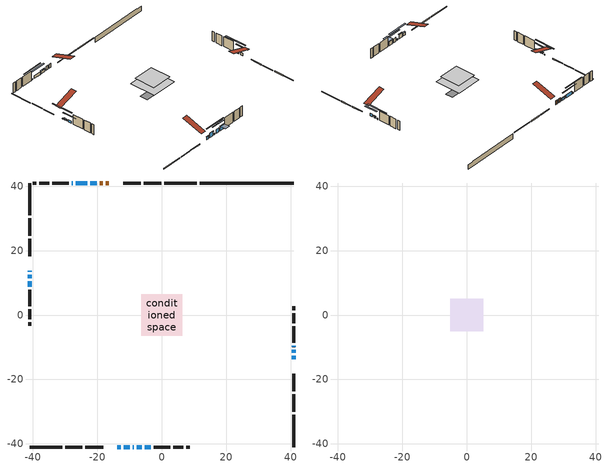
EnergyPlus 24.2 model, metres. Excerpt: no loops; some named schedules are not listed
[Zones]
conditioned space
 floor outside (Floor1 construction): -1.77,-1.77 -1.77,1.77 1.77,1.77 1.77,-1.77 z0.92
 floor adiabatic (AdiabaticFloorConstruction): -6.38,-6.38 -6.38,6.38 6.38,6.38 6.38,-6.38 z3.36
 floor foundation (Slab1 construction): -5.49,-1.83 -5.49,1.83 5.49,1.83 5.49,-1.83 z-1.52
 wall outside (RimJoist1 construction): 10.81,41 0.71,41 / -41,-41 -30.9,-41 / -41,41 -41,30.9 / 41,-41 41,-30.9 z0.92:1.22
 wall outside (RimJoist2 construction): -0.21,41 -5.53,41 / -29.98,-41 -24.66,-41 / -41,29.98 -41,24.66 / 41,-29.98 41,-24.66 z0.92:1.22
 wall outside (RimJoist3 construction): -6.46,41 -11.95,41 / -23.73,-41 -18.24,-41 / -41,23.73 -41,18.24 / 41,-23.73 41,-18.24 z0.92:1.22
 wall outside (AdiabaticWallConstruction 1): -16.41,41 -17.39,41 / -18.32,41 -19.26,41 z0.92:2.95
 wall outside (AdiabaticWallConstruction): 41,-13.78 41,-12.61 z0.92:2.33; -41,13.78 -41,13.49 / -27.6,41 -27.9,41 z0.92:1.27; 41,-11.68 41,-10.87 z0.92:1.9; -20.19,41 -22.2,41 z0.92:2.13; -13.78,-41 -12.68,-41 z0.92:2.24; -11.76,-41 -9.93,-41 / -5.26,-41 -3.43,-41 z0.92:3; -41,12.56 -41,11.41 z0.92:1.61; 41,-9.94 41,-9.53 / -9,-41 -8.69,-41 z0.92:1.53; -23.13,41 -26.68,41 z0.92:2.34; -7.77,-41 -6.19,-41 z0.92:2.82; -41,10.48 -41,8.82 z0.92:1.92
 wall outside (Wall1 construction): -28.82,41 -34,41 / -2.5,-41 2.67,-41 / -41,7.89 -41,2.72 / 41,-8.6 41,-3.43 z0.92:5.8
 wall outside (Wall2 construction): -34.93,41 -38,41 / 3.6,-41 6.67,-41 / -41,1.79 -41,-1.28 / 41,-2.5 41,0.57 z0.92:5.8
 wall outside (Wall3 construction): -38.93,41 -40.07,41 / 7.6,-41 8.74,-41 / -41,-2.21 -41,-3.35 / 41,1.5 41,2.64 z0.92:5.8
 wall foundation (FoundationWall1 construction): 11.74,41,-1.52 11.74,41,0.92 38.07,41,0.92 38.07,41,0.77 41,41,0.77 41,41,-1.52
 window (WindowConstruction): 41,-13.78 41,-12.61 z0.92:2.33
 window (WindowConstruction 6): -41,13.78 -41,13.49 z0.92:1.27
 window (WindowConstruction 7): 41,-11.68 41,-10.87 z0.92:1.9
 window (WindowConstruction 8): -20.19,41 -22.2,41 z0.92:2.13
 window (WindowConstruction 9): -13.78,-41 -12.69,-41 z0.92:2.24
 window (WindowConstruction 10): -11.76,-41 -9.93,-41 z0.92:3
 window (WindowConstruction 11): -41,12.56 -41,11.41 z0.92:1.61
 window (WindowConstruction 12): 41,-9.94 41,-9.53 z0.92:1.53
 window (WindowConstruction 13): -9,-41 -8.69,-41 z0.92:1.53
 window (WindowConstruction 1): -23.13,41 -26.68,41 z0.92:2.34
 window (WindowConstruction 2): -27.61,41 -27.89,41 z0.92:1.27
 window (WindowConstruction 3): -7.77,-41 -6.19,-41 z0.92:2.82
 window (WindowConstruction 4): -5.26,-41 -3.43,-41 z0.92:3
 window (WindowConstruction 5): -41,10.48 -41,8.82 z0.92:1.92
 door (Door): -16.41,41 -17.39,41 z0.92:2.95
 door (Door 1): -18.32,41 -19.26,41 z0.92:2.95
 ceiling adiabatic (AdiabaticFloorConstruction): 6.38,-6.38 6.38,6.38 -6.38,6.38 -6.38,-6.38 z3.36
attic - vented
 floor to conditioned space (Floor2 construction Reversed): -5.08,-5.08 -5.08,5.08 5.08,5.08 5.08,-5.08 z5.8
 roof outside (Roof1 construction): -15.48,41,5.8 -15.48,31.11,9.09 -12.87,31.11,9.09 -12.87,41,5.8; -14.71,-41,5.8 -14.71,-31.11,9.09 -17.32,-31.11,9.09 -17.32,-41,5.8; -41,14.71,5.8 -31.11,14.71,9.09 -31.11,17.32,9.09 -41,17.32,5.8; 41,-14.71,5.8 31.11,-14.71,9.09 31.11,-17.32,9.09 41,-17.32,5.8
shading: 41,-9.97 41,-16.42 41.41,-16.42 41.41,-9.97 z4.97; -41,8.41 -41,18.86 -41.41,18.86 -41.41,8.41 z6.35; 41,-10.67 41,-11.88 41.41,-11.88 41.41,-10.67 z2.1; -22.4,41 -19.99,41 -19.99,41.41 -22.4,41.41 z2.33; -12.48,-41 -13.98,-41 -13.98,-41.41 -12.48,-41.41 z2.44; -9.73,-41 -11.96,-41 -11.96,-41.41 -9.73,-41.41 z3.2; -41,11.21 -41,12.76 -41.41,12.76 -41.41,11.21 z1.81; 41,-4.45 41,-15.02 41.41,-15.02 41.41,-4.45 z6.61; -3.61,-41 -14.08,-41 -14.08,-41.41 -3.61,-41.41 z6.61; -29.32,41 -20.49,41 -20.49,41.41 -29.32,41.41 z4.98; -32.98,41 -22.52,41 -22.52,41.41 -32.98,41.41 z6.35; -3.55,-41 -10.4,-41 -10.4,-41.41 -3.55,-41.41 z5.46; -3.13,-41 -5.56,-41 -5.56,-44.05 -3.13,-44.05 z3.3; -41,6.18 -41,13.12 -41.41,13.12 -41.41,6.18 z4.56
[Building]
Building 1: Terrain=Suburbs
[Site:Location]
Abbotsford AP_BC: Latitude {deg}=49.03; Longitude {deg}=-122.36; Time Zone {hr}=-8; Elevation {m}=59; Keep Site Location Information=Yes
[Site:GroundTemperature:Shallow]
7.96212, 6.86663, 6.7789, 7.29877, 9.38574, 11.463, 13.2638, 14.4046, 14.5016, 13.5737, 11.8188, 9.80525
[Site:WaterMainsTemperature]
Calculation Method=Schedule; Temperature Schedule=mains temperature schedule
[Material] Roughness=Rough; Thermal Absorptance=0.9
Name | Thickness {m} | Conductivity {W/m-K} | Density {kg/m3} | Specific Heat {J/kg-K} | Solar Absorptance | Visible Absorptance
asphalt or fiberglass shingles | 0.00635 | 0.162714 | 1121.4 | 1465.45 | 0.84 | 0.84
ceiling loosefill ins | 0.169333 | 0.0480833 | 16.02 | 1046.75 | 0.7 | 0.7
ceiling stud and cavity | 0.1397 | 0.144249 | 65.682 | 1177.47 | 0.7 | 0.7
concrete 4.0 in. | 0.1016 | 1.803125 | 2242.8 | 837.4 | 0.7 | 0.7
concrete 8.0 in. | 0.2032 | 1.803125 | 2242.8 | 837.4 | 0.7 | 0.7
door material | 0.04445 | 0.053851 | 512.64 | 1214.23 | 0.7 | 0.7
door material 1 | 0.04445 | 0.188738 | 512.64 | 1214.23 | 0.7 | 0.7
exterior vertical ins | 0.0330777 | 0.029427 | 32.04 | 1214.23 | 0.7 | 0.7
floor covering | 0.0127 | 0.0433444 | 54.468 | 1339.84 | 0.6 | 0.6
floor rigid ins | 0.103632 | 0.029427 | 32.04 | 1214.23 | 0.7 | 0.7
floor rigid ins 1; wall rigid ins | 0.512978 | 0.029427 | 32.04 | 1214.23 | 0.7 | 0.7
floor stud and cavity | 0.1397 | 0.117156 | 92.3553 | 1139.71 | 0.7 | 0.7
floor stud and cavity 1 | 0.1397 | 1.75129 | 37.0049 | 1207.88 | 0.7 | 0.7
furniture material conditioned space 1 | 0.1524 | 0.115458 | 640.8 | 1214.23 | 0.6 | 0.6
gypsum board | 0.0127 | 0.160291 | 801 | 837.4 | 0.6 | 0.6
gypsum board 1 | 0.0127 | 0.160291 | 801 | 837.4 | 0.7 | 0.7
osb sheathing 0.5 in. | 0.0127 | 0.115458 | 512.64 | 1214.23 | 0.7 | 0.7
osb sheathing 0.75 in. | 0.01905 | 0.115458 | 512.64 | 1214.23 | 0.7 | 0.7
osb sheathing 2.0 in. | 0.0508 | 0.115458 | 512.64 | 1214.23 | 0.7 | 0.7
rim joist stud and cavity | 0.0508 | 0.028103 | 125.044 | 1163.47 | 0.6 | 0.6
rim joist stud and cavity 1 | 0.0508 | 0.0452492 | 125.044 | 1163.47 | 0.6 | 0.6
rim joist stud and cavity 2 | 0.0508 | 0.0394352 | 125.044 | 1163.47 | 0.6 | 0.6
wall stud and cavity | 0.1397 | 0.0798976 | 139.0536 | 1170.24 | 0.7 | 0.7
wall stud and cavity 1 | 0.1397 | 0.081123 | 139.0536 | 1170.24 | 0.7 | 0.7
wall stud and cavity 2 | 0.1397 | 0.0985229 | 139.0536 | 1170.24 | 0.7 | 0.7
wall stud and cavity 3 | 0.0889 | 0.380278 | 52.3479 | 1209.89 | 0.7 | 0.7
wall stud and cavity 4 | 0.0889 | 0.391764 | 83.0341 | 1211.67 | 0.7 | 0.7
wood siding | 0.0254 | 0.102417 | 544.68 | 1172.36 | 0.4 | 0.4
wood siding 1; wood siding 2; wood siding 3 | 0.0254 | 0.102417 | 544.68 | 1172.36 | 0.7 | 0.7
[WindowMaterial:SimpleGlazingSystem]
Name | U-Factor {W/m2-K} | Solar Heat Gain Coefficient
WindowMaterial | 4.02741 | 0.7
WindowMaterial 1 | 4.01889 | 0.7
WindowMaterial 10 | 4.74567 | 0.64
WindowMaterial 11 | 3.30119 | 0.54
WindowMaterial 12 | 3.06555 | 0.49
WindowMaterial 2 | 3.26258 | 0.43
WindowMaterial 3 | 3.84003 | 0.71
WindowMaterial 4 | 3.77644 | 0.72
WindowMaterial 5 | 4.32153 | 0.67
WindowMaterial 6 | 5.77055 | 0.53
WindowMaterial 7 | 4.34026 | 0.67
WindowMaterial 8 | 4.1438 | 0.69
WindowMaterial 9 | 4.07624 | 0.69
[Construction]
AdiabaticFloorConstruction: floor stud and cavity 1, floor rigid ins 1, osb sheathing 0.75 in., floor covering
AdiabaticWallConstruction: wood siding 2, wall rigid ins, wall stud and cavity 3, gypsum board
AdiabaticWallConstruction 1: wood siding 3, wall rigid ins, wall stud and cavity 3, gypsum board
Door: door material
Door 1: door material 1
Floor1 construction: floor stud and cavity, floor rigid ins, osb sheathing 0.75 in., floor covering
Floor2 construction Reversed: gypsum board, ceiling stud and cavity, ceiling loosefill ins
FoundationWall1 construction: concrete 8.0 in., gypsum board 1
furniture construction conditioned space 1: furniture material conditioned space 1
PartitionWallConstruction: gypsum board, wall stud and cavity 4, gypsum board
RimJoist1 construction: wood siding 1, osb sheathing 2.0 in., rim joist stud and cavity
RimJoist2 construction: wood siding 1, osb sheathing 2.0 in., rim joist stud and cavity 1
RimJoist3 construction: wood siding 1, osb sheathing 2.0 in., rim joist stud and cavity 2
Roof1 construction: asphalt or fiberglass shingles
Slab1 construction: concrete 4.0 in.
Wall1 construction: wood siding, osb sheathing 0.5 in., wall stud and cavity, gypsum board
Wall2 construction: wood siding, osb sheathing 0.5 in., wall stud and cavity 1, gypsum board
Wall3 construction: wood siding, osb sheathing 0.5 in., wall stud and cavity 2, gypsum board
WindowConstruction: WindowMaterial
WindowConstruction 1: WindowMaterial 1
WindowConstruction 10; WindowConstruction 4: WindowMaterial 4
WindowConstruction 11: WindowMaterial 10
WindowConstruction 12: WindowMaterial 11
WindowConstruction 13: WindowMaterial 12
WindowConstruction 2: WindowMaterial 2
WindowConstruction 3: WindowMaterial 3
WindowConstruction 5: WindowMaterial 5
WindowConstruction 6: WindowMaterial 6
WindowConstruction 7: WindowMaterial 7
WindowConstruction 8: WindowMaterial 8
WindowConstruction 9: WindowMaterial 9
[Zone] Multiplier=1; Part of Total Floor Area=Yes
Name | Volume {m3}
attic - vented | 55.1903
conditioned space | 507.6
[Space]
Name | Zone | Volume {m3}
attic - vented 1 | attic - vented | 55.1903
conditioned space 1 | conditioned space | 507.6
[ZoneInfiltration:EffectiveLeakageArea]
infil attic - vented 1: Zone or Space=attic - vented 1; Schedule=Always On Discrete; Effective Air Leakage Area {cm2}=4669.59; Stack Coefficient=0.000229263; Wind Coefficient=1.02303e-05
[ZoneMixing]
whole house fan mix: Zone or Space=attic - vented; Schedule=Always On Continuous; Design Flow Rate Calculation Method=Flow/Zone; Design Flow Rate {m3/s}=0; Source Zone or Space=conditioned space
[SurfaceProperty:ExposedFoundationPerimeter]
Slab1: Exposed Perimeter Calculation Method=TotalExposedPerimeter; Total Exposed Perimeter {m}=29.261
[InternalMass] Zone or ZoneList=conditioned space; Space or SpaceList=conditioned space 1
Name | Construction | Surface Area {m2}
furniture mass conditioned space 1 | furniture construction conditioned space 1 | 86.228
partition wall mass | PartitionWallConstruction | 215.57
[Lights]
interior lighting: Zone or ZoneList or Space or SpaceList=conditioned space 1; Schedule=interior lighting schedule; Design Level Calculation Method=LightingLevel; Lighting Level {W}=343.2; Return Air Fraction=0; Fraction Radiant=0.6; Fraction Visible=0.2; Fraction Replaceable=1
[People]
occupants: Zone or ZoneList or Space or SpaceList=conditioned space 1; Number of People Schedule=occupants schedule; Number of People Calculation Method=People; Number of People=3; Fraction Radiant=0.314171; Sensible Heat Fraction=0.56303; Activity Level Schedule=occupants activity schedule; Carbon Dioxide Generation Rate {m3/s-W}=0; Enable ASHRAE 55 Comfort Warnings=No; Mean Radiant Temperature Calculation Type=EnclosureAveraged
[ElectricEquipment] Zone or ZoneList or Space or SpaceList=conditioned space 1; Design Level Calculation Method=EquipmentLevel
Name | Schedule | Design Level {W} | Fraction Latent | Fraction Radiant | Fraction Lost
clothes dryer | clothes dryer schedule | 140.772 | 0.015 | 0.081 | 0.85
clothes washer | clothes washer schedule | 32.1985 | 0.03 | 0.162 | 0.7
cooking range | cooking range schedule | 215.147 | 0.08 | 0.432 | 0.2
dishwasher | dishwasher schedule | 66.8632 | 0.3 | 0.18 | 0.4
fridge | fridge schedule | 72.9452 | 0 | 0.6 | 0
mech vent house fan | mech vent house fan schedule | 0 | 0 | 0 | 1
mech vent house fan cfis | mech vent house fan cfis schedule | 0 | 0 | 0 | 0
misc plug loads | misc plug loads schedule | 494.7 | 0.045 | 0.513 | 0.1
whole house fan | Always On Discrete | 0 | 0 | 0 | 1
[OtherEquipment] Zone or ZoneList or Space or SpaceList=conditioned space 1; Design Level Calculation Method=EquipmentLevel
Name | Fuel Type | Schedule | Design Level {W} | Fraction Latent | Fraction Radiant | Fraction Lost
clothes dryer 1 | Electricity | clothes dryer schedule | 0 | 0.015 | 0.081 | 0.85
cooking range 1 | Electricity | cooking range schedule | 0 | 0.08 | 0.432 | 0.2
general water use latent | None | general water use schedule | 62.594 | 1 | 0 | 0
general water use sensible | None | general water use schedule | -61.6891 | 0 | 0.6 | 0
mech vent house fan latent load | None | Always On Discrete | 0 | 1 | 0 | 0
mech vent house fan sensible load | None | Always On Discrete | 0 | 0 | 0 | 0
water heater energy adjustment1 | NaturalGas | Always On Discrete | 0.01 | 0 | 0 | 1
[ZoneInfiltration:DesignFlowRate] Zone or ZoneList or Space or SpaceList=conditioned space 1; Schedule=Always On Discrete; Design Flow Rate Calculation Method=Flow/Zone; Design Flow Rate {m3/s}=0
infil flow; natural vent flow; whole house fan flow
[Foundation:Kiva]
Foundation Kiva 1: Initial Indoor Air Temperature {C}=21; Wall Height Above Grade {m}=0.919978; Wall Depth Below Slab {m}=0.2032; Custom Block Material Name 1=exterior vertical ins; Custom Block Depth 1 {m}=2.43998; Custom Block X Position 1 {m}=0.2159; Custom Block Z Position 1 {m}=0
[Foundation:Kiva:Settings]
Soil Conductivity {W/m-K}=0.849921; Soil Density {kg/m3}=1842.3; Soil Specific Heat {J/kg-K}=418.7; Ground Solar Absorptivity=0.9; Ground Thermal Absorptivity=0.9; Ground Surface Roughness {m}=0.03; Far-Field Width {m}=40; Deep-Ground Boundary Condition=ZeroFlux; Deep-Ground Depth {m}=40; Minimum Cell Dimension {m}=0.2; Maximum Cell Growth Coefficient=3; Simulation Timestep=Timestep
[Exterior:Lights]
exterior lighting: Schedule=exterior lighting schedule; Design Level {W}=75.6
[Schedule:Constant]
Name | Hourly Value
Always On Continuous; mech vent house fan schedule; mech vent house fan cfis schedule; Always On Discrete | 1
occupants activity schedule | 117.228
fridge schedule | 0
[Schedule:Week:Daily]
interior lighting schedule Week Rule - Jan1-Jan27: interior lighting schedule day, interior lighting schedule day, interior lighting schedule day, interior lighting schedule day, interior lighting schedule day, interior lighting schedule day, interior lighting schedule day, interior lighting schedule default day, interior lighting schedule default day, interior lighting schedule default day, interior lighting schedule default day, interior lighting schedule default day
interior lighting schedule Week Rule - Jan28-Feb3: interior lighting schedule day, interior lighting schedule day, interior lighting schedule day, interior lighting schedule day, interior lighting schedule day 1, interior lighting schedule day 1, interior lighting schedule day 1, interior lighting schedule default day, interior lighting schedule default day, interior lighting schedule default day, interior lighting schedule default day, interior lighting schedule default day
interior lighting schedule Week Rule - Feb4-Feb24: interior lighting schedule day 1, interior lighting schedule day 1, interior lighting schedule day 1, interior lighting schedule day 1, interior lighting schedule day 1, interior lighting schedule day 1, interior lighting schedule day 1, interior lighting schedule default day, interior lighting schedule default day, interior lighting schedule default day, interior lighting schedule default day, interior lighting schedule default day
interior lighting schedule Week Rule - Feb25-Mar3: interior lighting schedule day 1, interior lighting schedule day 1, interior lighting schedule day 1, interior lighting schedule day 1, interior lighting schedule day 2, interior lighting schedule day 2, interior lighting schedule day 2, interior lighting schedule default day, interior lighting schedule default day, interior lighting schedule default day, interior lighting schedule default day, interior lighting schedule default day
interior lighting schedule Week Rule - Mar4-Mar31: interior lighting schedule day 2, interior lighting schedule day 2, interior lighting schedule day 2, interior lighting schedule day 2, interior lighting schedule day 2, interior lighting schedule day 2, interior lighting schedule day 2, interior lighting schedule default day, interior lighting schedule default day, interior lighting schedule default day, interior lighting schedule default day, interior lighting schedule default day
interior lighting schedule Week Rule - Apr1-Apr28: interior lighting schedule day 3, interior lighting schedule day 3, interior lighting schedule day 3, interior lighting schedule day 3, interior lighting schedule day 3, interior lighting schedule day 3, interior lighting schedule day 3, interior lighting schedule default day, interior lighting schedule default day, interior lighting schedule default day, interior lighting schedule default day, interior lighting schedule default day
interior lighting schedule Week Rule - Apr29-May5: interior lighting schedule day 3, interior lighting schedule day 3, interior lighting schedule day 4, interior lighting schedule day 4, interior lighting schedule day 4, interior lighting schedule day 4, interior lighting schedule day 4, interior lighting schedule default day, interior lighting schedule default day, interior lighting schedule default day, interior lighting schedule default day, interior lighting schedule default day
interior lighting schedule Week Rule - May6-May26: interior lighting schedule day 4, interior lighting schedule day 4, interior lighting schedule day 4, interior lighting schedule day 4, interior lighting schedule day 4, interior lighting schedule day 4, interior lighting schedule day 4, interior lighting schedule default day, interior lighting schedule default day, interior lighting schedule default day, interior lighting schedule default day, interior lighting schedule default day
interior lighting schedule Week Rule - May27-Jun2: interior lighting schedule day 4, interior lighting schedule day 4, interior lighting schedule day 4, interior lighting schedule day 4, interior lighting schedule day 4, interior lighting schedule day 5, interior lighting schedule day 5, interior lighting schedule default day, interior lighting schedule default day, interior lighting schedule default day, interior lighting schedule default day, interior lighting schedule default day
interior lighting schedule Week Rule - Jun3-Jun30: interior lighting schedule day 5, interior lighting schedule day 5, interior lighting schedule day 5, interior lighting schedule day 5, interior lighting schedule day 5, interior lighting schedule day 5, interior lighting schedule day 5, interior lighting schedule default day, interior lighting schedule default day, interior lighting schedule default day, interior lighting schedule default day, interior lighting schedule default day
interior lighting schedule Week Rule - Jul1-Jul28: interior lighting schedule day 6, interior lighting schedule day 6, interior lighting schedule day 6, interior lighting schedule day 6, interior lighting schedule day 6, interior lighting schedule day 6, interior lighting schedule day 6, interior lighting schedule default day, interior lighting schedule default day, interior lighting schedule default day, interior lighting schedule default day, interior lighting schedule default day
interior lighting schedule Week Rule - Jul29-Aug4: interior lighting schedule day 6, interior lighting schedule day 6, interior lighting schedule day 6, interior lighting schedule day 7, interior lighting schedule day 7, interior lighting schedule day 7, interior lighting schedule day 7, interior lighting schedule default day, interior lighting schedule default day, interior lighting schedule default day, interior lighting schedule default day, interior lighting schedule default day
interior lighting schedule Week Rule - Aug5-Aug25: interior lighting schedule day 7, interior lighting schedule day 7, interior lighting schedule day 7, interior lighting schedule day 7, interior lighting schedule day 7, interior lighting schedule day 7, interior lighting schedule day 7, interior lighting schedule default day, interior lighting schedule default day, interior lighting schedule default day, interior lighting schedule default day, interior lighting schedule default day
interior lighting schedule Week Rule - Aug26-Sep1: interior lighting schedule day 7, interior lighting schedule day 7, interior lighting schedule day 7, interior lighting schedule day 7, interior lighting schedule day 7, interior lighting schedule day 7, interior lighting schedule day 8, interior lighting schedule default day, interior lighting schedule default day, interior lighting schedule default day, interior lighting schedule default day, interior lighting schedule default day
interior lighting schedule Week Rule - Sep2-Sep29: interior lighting schedule day 8, interior lighting schedule day 8, interior lighting schedule day 8, interior lighting schedule day 8, interior lighting schedule day 8, interior lighting schedule day 8, interior lighting schedule day 8, interior lighting schedule default day, interior lighting schedule default day, interior lighting schedule default day, interior lighting schedule default day, interior lighting schedule default day
interior lighting schedule Week Rule - Sep30-Oct6: interior lighting schedule day 8, interior lighting schedule day 9, interior lighting schedule day 9, interior lighting schedule day 9, interior lighting schedule day 9, interior lighting schedule day 9, interior lighting schedule day 9, interior lighting schedule default day, interior lighting schedule default day, interior lighting schedule default day, interior lighting schedule default day, interior lighting schedule default day
interior lighting schedule Week Rule - Oct7-Oct27: interior lighting schedule day 9, interior lighting schedule day 9, interior lighting schedule day 9, interior lighting schedule day 9, interior lighting schedule day 9, interior lighting schedule day 9, interior lighting schedule day 9, interior lighting schedule default day, interior lighting schedule default day, interior lighting schedule default day, interior lighting schedule default day, interior lighting schedule default day
interior lighting schedule Week Rule - Oct28-Nov3: interior lighting schedule day 9, interior lighting schedule day 9, interior lighting schedule day 9, interior lighting schedule day 9, interior lighting schedule day 10, interior lighting schedule day 10, interior lighting schedule day 10, interior lighting schedule default day, interior lighting schedule default day, interior lighting schedule default day, interior lighting schedule default day, interior lighting schedule default day
interior lighting schedule Week Rule - Nov4-Nov24: interior lighting schedule day 10, interior lighting schedule day 10, interior lighting schedule day 10, interior lighting schedule day 10, interior lighting schedule day 10, interior lighting schedule day 10, interior lighting schedule day 10, interior lighting schedule default day, interior lighting schedule default day, interior lighting schedule default day, interior lighting schedule default day, interior lighting schedule default day
interior lighting schedule Week Rule - Nov25-Dec1: interior lighting schedule day 10, interior lighting schedule day 10, interior lighting schedule day 10, interior lighting schedule day 10, interior lighting schedule day 10, interior lighting schedule day 10, interior lighting schedule day 11, interior lighting schedule default day, interior lighting schedule default day, interior lighting schedule default day, interior lighting schedule default day, interior lighting schedule default day
interior lighting schedule Week Rule - Dec2-Dec31: interior lighting schedule day 11, interior lighting schedule day 11, interior lighting schedule day 11, interior lighting schedule day 11, interior lighting schedule day 11, interior lighting schedule day 11, interior lighting schedule day 11, interior lighting schedule default day, interior lighting schedule default day, interior lighting schedule default day, interior lighting schedule default day, interior lighting schedule default day
occupants schedule Week Rule - Jan1-Dec31: occupants schedule day, occupants schedule day, occupants schedule day, occupants schedule day, occupants schedule day, occupants schedule day, occupants schedule day, occupants schedule default day, occupants schedule default day, occupants schedule default day, occupants schedule default day, occupants schedule default day
clothes dryer schedule Week Rule - Jan1-Dec31: clothes dryer schedule day, clothes dryer schedule day, clothes dryer schedule day, clothes dryer schedule day, clothes dryer schedule day, clothes dryer schedule day, clothes dryer schedule day, clothes dryer schedule default day, clothes dryer schedule default day, clothes dryer schedule default day, clothes dryer schedule default day, clothes dryer schedule default day
clothes washer schedule Week Rule - Jan1-Dec31: clothes washer schedule day, clothes washer schedule day, clothes washer schedule day, clothes washer schedule day, clothes washer schedule day, clothes washer schedule day, clothes washer schedule day, clothes washer schedule default day, clothes washer schedule default day, clothes washer schedule default day, clothes washer schedule default day, clothes washer schedule default day
cooking range schedule Week Rule - Jan1-Dec31: cooking range schedule day, cooking range schedule day, cooking range schedule day, cooking range schedule day, cooking range schedule day, cooking range schedule day, cooking range schedule day, cooking range schedule default day, cooking range schedule default day, cooking range schedule default day, cooking range schedule default day, cooking range schedule default day
dishwasher schedule Week Rule - Jan1-Dec31: dishwasher schedule day, dishwasher schedule day, dishwasher schedule day, dishwasher schedule day, dishwasher schedule day, dishwasher schedule day, dishwasher schedule day, dishwasher schedule default day, dishwasher schedule default day, dishwasher schedule default day, dishwasher schedule default day, dishwasher schedule default day
misc plug loads schedule Week Rule - Jan1-Dec31: misc plug loads schedule day, misc plug loads schedule day, misc plug loads schedule day, misc plug loads schedule day, misc plug loads schedule day, misc plug loads schedule day, misc plug loads schedule day, misc plug loads schedule default day, misc plug loads schedule default day, misc plug loads schedule default day, misc plug loads schedule default day, misc plug loads schedule default day
general water use schedule Week Rule - Jan1-Dec31: general water use schedule day, general water use schedule day, general water use schedule day, general water use schedule day, general water use schedule day, general water use schedule day, general water use schedule day, general water use schedule default day, general water use schedule default day, general water use schedule default day, general water use schedule default day, general water use schedule default day
exterior lighting schedule Week Rule - Jan1-Jan27: exterior lighting schedule day, exterior lighting schedule day, exterior lighting schedule day, exterior lighting schedule day, exterior lighting schedule day, exterior lighting schedule day, exterior lighting schedule day, exterior lighting schedule default day, exterior lighting schedule default day, exterior lighting schedule default day, exterior lighting schedule default day, exterior lighting schedule default day
exterior lighting schedule Week Rule - Jan28-Feb3: exterior lighting schedule day, exterior lighting schedule day, exterior lighting schedule day, exterior lighting schedule day, exterior lighting schedule day 1, exterior lighting schedule day 1, exterior lighting schedule day 1, exterior lighting schedule default day, exterior lighting schedule default day, exterior lighting schedule default day, exterior lighting schedule default day, exterior lighting schedule default day
exterior lighting schedule Week Rule - Feb4-Feb24: exterior lighting schedule day 1, exterior lighting schedule day 1, exterior lighting schedule day 1, exterior lighting schedule day 1, exterior lighting schedule day 1, exterior lighting schedule day 1, exterior lighting schedule day 1, exterior lighting schedule default day, exterior lighting schedule default day, exterior lighting schedule default day, exterior lighting schedule default day, exterior lighting schedule default day
exterior lighting schedule Week Rule - Feb25-Mar3: exterior lighting schedule day 1, exterior lighting schedule day 1, exterior lighting schedule day 1, exterior lighting schedule day 1, exterior lighting schedule day 2, exterior lighting schedule day 2, exterior lighting schedule day 2, exterior lighting schedule default day, exterior lighting schedule default day, exterior lighting schedule default day, exterior lighting schedule default day, exterior lighting schedule default day
exterior lighting schedule Week Rule - Mar4-Mar31: exterior lighting schedule day 2, exterior lighting schedule day 2, exterior lighting schedule day 2, exterior lighting schedule day 2, exterior lighting schedule day 2, exterior lighting schedule day 2, exterior lighting schedule day 2, exterior lighting schedule default day, exterior lighting schedule default day, exterior lighting schedule default day, exterior lighting schedule default day, exterior lighting schedule default day
exterior lighting schedule Week Rule - Apr1-Apr28: exterior lighting schedule day 3, exterior lighting schedule day 3, exterior lighting schedule day 3, exterior lighting schedule day 3, exterior lighting schedule day 3, exterior lighting schedule day 3, exterior lighting schedule day 3, exterior lighting schedule default day, exterior lighting schedule default day, exterior lighting schedule default day, exterior lighting schedule default day, exterior lighting schedule default day
exterior lighting schedule Week Rule - Apr29-May5: exterior lighting schedule day 3, exterior lighting schedule day 3, exterior lighting schedule day 4, exterior lighting schedule day 4, exterior lighting schedule day 4, exterior lighting schedule day 4, exterior lighting schedule day 4, exterior lighting schedule default day, exterior lighting schedule default day, exterior lighting schedule default day, exterior lighting schedule default day, exterior lighting schedule default day
exterior lighting schedule Week Rule - May6-May26: exterior lighting schedule day 4, exterior lighting schedule day 4, exterior lighting schedule day 4, exterior lighting schedule day 4, exterior lighting schedule day 4, exterior lighting schedule day 4, exterior lighting schedule day 4, exterior lighting schedule default day, exterior lighting schedule default day, exterior lighting schedule default day, exterior lighting schedule default day, exterior lighting schedule default day
exterior lighting schedule Week Rule - May27-Jun2: exterior lighting schedule day 4, exterior lighting schedule day 4, exterior lighting schedule day 4, exterior lighting schedule day 4, exterior lighting schedule day 4, exterior lighting schedule day 5, exterior lighting schedule day 5, exterior lighting schedule default day, exterior lighting schedule default day, exterior lighting schedule default day, exterior lighting schedule default day, exterior lighting schedule default day
exterior lighting schedule Week Rule - Jun3-Jun30: exterior lighting schedule day 5, exterior lighting schedule day 5, exterior lighting schedule day 5, exterior lighting schedule day 5, exterior lighting schedule day 5, exterior lighting schedule day 5, exterior lighting schedule day 5, exterior lighting schedule default day, exterior lighting schedule default day, exterior lighting schedule default day, exterior lighting schedule default day, exterior lighting schedule default day
exterior lighting schedule Week Rule - Jul1-Jul28: exterior lighting schedule day 6, exterior lighting schedule day 6, exterior lighting schedule day 6, exterior lighting schedule day 6, exterior lighting schedule day 6, exterior lighting schedule day 6, exterior lighting schedule day 6, exterior lighting schedule default day, exterior lighting schedule default day, exterior lighting schedule default day, exterior lighting schedule default day, exterior lighting schedule default day
exterior lighting schedule Week Rule - Jul29-Aug4: exterior lighting schedule day 6, exterior lighting schedule day 6, exterior lighting schedule day 6, exterior lighting schedule day 7, exterior lighting schedule day 7, exterior lighting schedule day 7, exterior lighting schedule day 7, exterior lighting schedule default day, exterior lighting schedule default day, exterior lighting schedule default day, exterior lighting schedule default day, exterior lighting schedule default day
exterior lighting schedule Week Rule - Aug5-Aug25: exterior lighting schedule day 7, exterior lighting schedule day 7, exterior lighting schedule day 7, exterior lighting schedule day 7, exterior lighting schedule day 7, exterior lighting schedule day 7, exterior lighting schedule day 7, exterior lighting schedule default day, exterior lighting schedule default day, exterior lighting schedule default day, exterior lighting schedule default day, exterior lighting schedule default day
exterior lighting schedule Week Rule - Aug26-Sep1: exterior lighting schedule day 7, exterior lighting schedule day 7, exterior lighting schedule day 7, exterior lighting schedule day 7, exterior lighting schedule day 7, exterior lighting schedule day 7, exterior lighting schedule day 8, exterior lighting schedule default day, exterior lighting schedule default day, exterior lighting schedule default day, exterior lighting schedule default day, exterior lighting schedule default day
exterior lighting schedule Week Rule - Sep2-Sep29: exterior lighting schedule day 8, exterior lighting schedule day 8, exterior lighting schedule day 8, exterior lighting schedule day 8, exterior lighting schedule day 8, exterior lighting schedule day 8, exterior lighting schedule day 8, exterior lighting schedule default day, exterior lighting schedule default day, exterior lighting schedule default day, exterior lighting schedule default day, exterior lighting schedule default day
exterior lighting schedule Week Rule - Sep30-Oct6: exterior lighting schedule day 8, exterior lighting schedule day 9, exterior lighting schedule day 9, exterior lighting schedule day 9, exterior lighting schedule day 9, exterior lighting schedule day 9, exterior lighting schedule day 9, exterior lighting schedule default day, exterior lighting schedule default day, exterior lighting schedule default day, exterior lighting schedule default day, exterior lighting schedule default day
exterior lighting schedule Week Rule - Oct7-Oct27: exterior lighting schedule day 9, exterior lighting schedule day 9, exterior lighting schedule day 9, exterior lighting schedule day 9, exterior lighting schedule day 9, exterior lighting schedule day 9, exterior lighting schedule day 9, exterior lighting schedule default day, exterior lighting schedule default day, exterior lighting schedule default day, exterior lighting schedule default day, exterior lighting schedule default day
exterior lighting schedule Week Rule - Oct28-Nov3: exterior lighting schedule day 9, exterior lighting schedule day 9, exterior lighting schedule day 9, exterior lighting schedule day 9, exterior lighting schedule day 10, exterior lighting schedule day 10, exterior lighting schedule day 10, exterior lighting schedule default day, exterior lighting schedule default day, exterior lighting schedule default day, exterior lighting schedule default day, exterior lighting schedule default day
exterior lighting schedule Week Rule - Nov4-Nov24: exterior lighting schedule day 10, exterior lighting schedule day 10, exterior lighting schedule day 10, exterior lighting schedule day 10, exterior lighting schedule day 10, exterior lighting schedule day 10, exterior lighting schedule day 10, exterior lighting schedule default day, exterior lighting schedule default day, exterior lighting schedule default day, exterior lighting schedule default day, exterior lighting schedule default day
[Schedule:Year]
interior lighting schedule: interior lighting schedule Week Rule - Jan1-Jan27, 1, 1, 1, 27, interior lighting schedule Week Rule - Jan28-Feb3, 1, 28, 2, 3, interior lighting schedule Week Rule - Feb4-Feb24, 2, 4, 2, 24, interior lighting schedule Week Rule - Feb25-Mar3, 2, 25, 3, 3, interior lighting schedule Week Rule - Mar4-Mar31, 3, 4, 3, 31, interior lighting schedule Week Rule - Apr1-Apr28, 4, 1, 4, 28, interior lighting schedule Week Rule - Apr29-May5, 4, 29, 5, 5, interior lighting schedule Week Rule - May6-May26, 5, 6, 5, 26, interior lighting schedule Week Rule - May27-Jun2, 5, 27, 6, 2, interior lighting schedule Week Rule - Jun3-Jun30, 6, 3, 6, 30, interior lighting schedule Week Rule - Jul1-Jul28, 7, 1, 7, 28, interior lighting schedule Week Rule - Jul29-Aug4, 7, 29, 8, 4, interior lighting schedule Week Rule - Aug5-Aug25, 8, 5, 8, 25, interior lighting schedule Week Rule - Aug26-Sep1, 8, 26, 9, 1, interior lighting schedule Week Rule - Sep2-Sep29, 9, 2, 9, 29, interior lighting schedule Week Rule - Sep30-Oct6, 9, 30, 10, 6, interior lighting schedule Week Rule - Oct7-Oct27, 10, 7, 10, 27, interior lighting schedule Week Rule - Oct28-Nov3, 10, 28, 11, 3, interior lighting schedule Week Rule - Nov4-Nov24, 11, 4, 11, 24, interior lighting schedule Week Rule - Nov25-Dec1, 11, 25, 12, 1, interior lighting schedule Week Rule - Dec2-Dec31, 12, 2, 12, 31
occupants schedule: occupants schedule Week Rule - Jan1-Dec31, 1, 1, 12, 31
clothes dryer schedule: clothes dryer schedule Week Rule - Jan1-Dec31, 1, 1, 12, 31
clothes washer schedule: clothes washer schedule Week Rule - Jan1-Dec31, 1, 1, 12, 31
cooking range schedule: cooking range schedule Week Rule - Jan1-Dec31, 1, 1, 12, 31
dishwasher schedule: dishwasher schedule Week Rule - Jan1-Dec31, 1, 1, 12, 31
misc plug loads schedule: misc plug loads schedule Week Rule - Jan1-Dec31, 1, 1, 12, 31
general water use schedule: general water use schedule Week Rule - Jan1-Dec31, 1, 1, 12, 31
exterior lighting schedule: exterior lighting schedule Week Rule - Jan1-Jan27, 1, 1, 1, 27, exterior lighting schedule Week Rule - Jan28-Feb3, 1, 28, 2, 3, exterior lighting schedule Week Rule - Feb4-Feb24, 2, 4, 2, 24, exterior lighting schedule Week Rule - Feb25-Mar3, 2, 25, 3, 3, exterior lighting schedule Week Rule - Mar4-Mar31, 3, 4, 3, 31, exterior lighting schedule Week Rule - Apr1-Apr28, 4, 1, 4, 28, exterior lighting schedule Week Rule - Apr29-May5, 4, 29, 5, 5, exterior lighting schedule Week Rule - May6-May26, 5, 6, 5, 26, exterior lighting schedule Week Rule - May27-Jun2, 5, 27, 6, 2, exterior lighting schedule Week Rule - Jun3-Jun30, 6, 3, 6, 30, exterior lighting schedule Week Rule - Jul1-Jul28, 7, 1, 7, 28, exterior lighting schedule Week Rule - Jul29-Aug4, 7, 29, 8, 4, exterior lighting schedule Week Rule - Aug5-Aug25, 8, 5, 8, 25, exterior lighting schedule Week Rule - Aug26-Sep1, 8, 26, 9, 1, exterior lighting schedule Week Rule - Sep2-Sep29, 9, 2, 9, 29, exterior lighting schedule Week Rule - Sep30-Oct6, 9, 30, 10, 6, exterior lighting schedule Week Rule - Oct7-Oct27, 10, 7, 10, 27, exterior lighting schedule Week Rule - Oct28-Nov3, 10, 28, 11, 3, exterior lighting schedule Week Rule - Nov4-Nov24, 11, 4, 11, 24, exterior lighting schedule Week Rule - Nov25-Dec1, 11, 25, 12, 1, exterior lighting schedule Week Rule - Dec2-Dec31, 12, 2, 12, 31
[Schedule:Compact]
mains temperature schedule: Through: 01/01, For: AllDays, Until: 24:00, 11.2911, Through: 01/02, For: AllDays, Until: 24:00, 11.2528, Through: 01/03, For: AllDays, Until: 24:00, 11.2156, Through: 01/04, For: AllDays, Until: 24:00, 11.1794, Through: 01/05, For: AllDays, Until: 24:00, 11.1439, Through: 01/06, For: AllDays, Until: 24:00, 11.1089, Through: 01/07, For: AllDays, Until: 24:00, 11.075, Through: 01/08, For: AllDays, Until: 24:00, 11.0417, Through: 01/09, For: AllDays, Until: 24:00, 11.0094, Through: 01/10, For: AllDays, Until: 24:00, 10.9778, Through: 01/11, For: AllDays, Until: 24:00, 10.9467, Through: 01/12, For: AllDays, Until: 24:00, 10.9167, Through: 01/13, For: AllDays, Until: 24:00, 10.8878, Through: 01/14, For: AllDays, Until: 24:00, 10.8594, Through: 01/15, For: AllDays, Until: 24:00, 10.8322, Through: 01/16, For: AllDays, Until: 24:00, 10.8061, Through: 01/17, For: AllDays, Until: 24:00, 10.7806, Through: 01/18, For: AllDays, Until: 24:00, 10.7556, Through: 01/19, For: AllDays, Until: 24:00, 10.7317, Through: 01/20, For: AllDays, Until: 24:00, 10.7089, Through: 01/21, For: AllDays, Until: 24:00, 10.6872, Through: 01/22, For: AllDays, Until: 24:00, 10.6661, Through: 01/23, For: AllDays, Until: 24:00, 10.6461, Through: 01/24, For: AllDays, Until: 24:00, 10.6267, Through: 01/25, For: AllDays, Until: 24:00, 10.6083, Through: 01/26, For: AllDays, Until: 24:00, 10.5911, Through: 01/27, For: AllDays, Until: 24:00, 10.575, Through: 01/28, For: AllDays, Until: 24:00, 10.5594, Through: 01/29, For: AllDays, Until: 24:00, 10.545, Through: 01/30, For: AllDays, Until: 24:00, 10.5317, Through: 01/31, For: AllDays, Until: 24:00, 10.5194, Through: 02/01, For: AllDays, Until: 24:00, 10.5078, Through: 02/02, For: AllDays, Until: 24:00, 10.4972, Through: 02/03, For: AllDays, Until: 24:00, 10.4878, Through: 02/04, For: AllDays, Until: 24:00, 10.4789, Through: 02/05, For: AllDays, Until: 24:00, 10.4717, Through: 02/06, For: AllDays, Until: 24:00, 10.465, Through: 02/07, For: AllDays, Until: 24:00, 10.4594, Through: 02/08, For: AllDays, Until: 24:00, 10.4544, Through: 02/09, For: AllDays, Until: 24:00, 10.4511, Through: 02/10, For: AllDays, Until: 24:00, 10.4483, Through: 02/11, For: AllDays, Until: 24:00, 10.4467, Through: 02/12, For: AllDays, Until: 24:00, 10.4461, Through: 02/13, For: AllDays, Until: 24:00, 10.4467, Through: 02/14, For: AllDays, Until: 24:00, 10.4478, Through: 02/15, For: AllDays, Until: 24:00, 10.45, Through: 02/16, For: AllDays, Until: 24:00, 10.4533, Through: 02/17, For: AllDays, Until: 24:00, 10.4578, Through: 02/18, For: AllDays, Until: 24:00, 10.4628, Through: 02/19, For: AllDays, Until: 24:00, 10.4694, Through: 02/20, For: AllDays, Until: 24:00, 10.4767, Through: 02/21, For: AllDays, Until: 24:00, 10.485, Through: 02/22, For: AllDays, Until: 24:00, 10.4939, Through: 02/23, For: AllDays, Until: 24:00, 10.5044, Through: 02/24, For: AllDays, Until: 24:00, 10.5156, Through: 02/25, For: AllDays, Until: 24:00, 10.5278, Through: 02/26, For: AllDays, Until: 24:00, 10.5406, Through: 02/27, For: AllDays, Until: 24:00, 10.555, Through: 02/28, For: AllDays, Until: 24:00, 10.57, Through: 03/01, For: AllDays, Until: 24:00, 10.5861, Through: 03/02, For: AllDays, Until: 24:00, 10.6028, Through: 03/03, For: AllDays, Until: 24:00, 10.6211, Through: 03/04, For: AllDays, Until: 24:00, 10.64, Through: 03/05, For: AllDays, Until: 24:00, 10.6594, Through: 03/06, For: AllDays, Until: 24:00, 10.68, Through: 03/07, For: AllDays, Until: 24:00, 10.7017, Through: 03/08, For: AllDays, Until: 24:00, 10.7244, Through: 03/09, For: AllDays, Until: 24:00, 10.7478, Through: 03/10, For: AllDays, Until: 24:00, 10.7722, Through: 03/11, For: AllDays, Until: 24:00, 10.7978, Through: 03/12, For: AllDays, Until: 24:00, 10.8239, Through: 03/13, For: AllDays, Until: 24:00, 10.8511, Through: 03/14, For: AllDays, Until: 24:00, 10.8789, Through: 03/15, For: AllDays, Until: 24:00, 10.9078, Through: 03/16, For: AllDays, Until: 24:00, 10.9372, Through: 03/17, For: AllDays, Until: 24:00, 10.9678, Through: 03/18, For: AllDays, Until: 24:00, 10.9989, Through: 03/19, For: AllDays, Until: 24:00, 11.0311, Through: 03/20, For: AllDays, Until: 24:00, 11.0644, Through: 03/21, For: AllDays, Until: 24:00, 11.0978, Through: 03/22, For: AllDays, Until: 24:00, 11.1328, Through: 03/23, For: AllDays, Until: 24:00, 11.1678, Through: 03/24, For: AllDays, Until: 24:00, 11.2039, Through: 03/25, For: AllDays, Until: 24:00, 11.2411, Through: 03/26, For: AllDays, Until: 24:00, 11.2789, Through: 03/27, For: AllDays, Until: 24:00, 11.3172, Through: 03/28, For: AllDays, Until: 24:00, 11.3567, Through: 03/29, For: AllDays, Until: 24:00, 11.3961, Through: 03/30, For: AllDays, Until: 24:00, 11.4367, Through: 03/31, For: AllDays, Until: 24:00, 11.4783, Through: 04/01, For: AllDays, Until: 24:00, 11.52, Through: 04/02, For: AllDays, Until: 24:00, 11.5628, Through: 04/03, For: AllDays, Until: 24:00, 11.6061, Through: 04/04, For: AllDays, Until: 24:00, 11.65, Through: 04/05, For: AllDays, Until: 24:00, 11.695, Through: 04/06, For: AllDays, Until: 24:00, 11.74, Through: 04/07, For: AllDays, Until: 24:00, 11.7861, Through: 04/08, For: AllDays, Until: 24:00, 11.8322, Through: 04/09, For: AllDays, Until: 24:00, 11.8794, Through: 04/10, For: AllDays, Until: 24:00, 11.9272, Through: 04/11, For: AllDays, Until: 24:00, 11.975, Through: 04/12, For: AllDays, Until: 24:00, 12.0239, Through: 04/13, For: AllDays, Until: 24:00, 12.0733, Through: 04/14, For: AllDays, Until: 24:00, 12.1228, Through: 04/15, For: AllDays, Until: 24:00, 12.1733, Through: 04/16, For: AllDays, Until: 24:00, 12.2239, Through: 04/17, For: AllDays, Until: 24:00, 12.275, Through: 04/18, For: AllDays, Until: 24:00, 12.3267, Through: 04/19, For: AllDays, Until: 24:00, 12.3789, Through: 04/20, For: AllDays, Until: 24:00, 12.4311, Through: 04/21, For: AllDays, Until: 24:00, 12.4839, Through: 04/22, For: AllDays, Until: 24:00, 12.5372, Through: 04/23, For: AllDays, Until: 24:00, 12.5911, Through: 04/24, For: AllDays, Until: 24:00, 12.645, Through: 04/25, For: AllDays, Until: 24:00, 12.6994, Through: 04/26, For: AllDays, Until: 24:00, 12.7539, Through: 04/27, For: AllDays, Until: 24:00, 12.8089, Through: 04/28, For: AllDays, Until: 24:00, 12.8644, Through: 04/29, For: AllDays, Until: 24:00, 12.92, Through: 04/30, For: AllDays, Until: 24:00, 12.9761, Through: 05/01, For: AllDays, Until: 24:00, 13.0317, Through: 05/02, For: AllDays, Until: 24:00, 13.0883, Through: 05/03, For: AllDays, Until: 24:00, 13.145, Through: 05/04, For: AllDays, Until: 24:00, 13.2017, Through: 05/05, For: AllDays, Until: 24:00, 13.2583, Through: 05/06, For: AllDays, Until: 24:00, 13.3156, Through: 05/07, For: AllDays, Until: 24:00, 13.3728, Through: 05/08, For: AllDays, Until: 24:00, 13.43, Through: 05/09, For: AllDays, Until: 24:00, 13.4872, Through: 05/10, For: AllDays, Until: 24:00, 13.545, Through: 05/11, For: AllDays, Until: 24:00, 13.6022, Through: 05/12, For: AllDays, Until: 24:00, 13.66, Through: 05/13, For: AllDays, Until: 24:00, 13.7178, Through: 05/14, For: AllDays, Until: 24:00, 13.7756, Through: 05/15, For: AllDays, Until: 24:00, 13.8333, Through: 05/16, For: AllDays, Until: 24:00, 13.8911, Through: 05/17, For: AllDays, Until: 24:00, 13.9489, Through: 05/18, For: AllDays, Until: 24:00, 14.0061, Through: 05/19, For: AllDays, Until: 24:00, 14.0639, Through: 05/20, For: AllDays, Until: 24:00, 14.1217, Through: 05/21, For: AllDays, Until: 24:00, 14.1789, Through: 05/22, For: AllDays, Until: 24:00, 14.2361, Through: 05/23, For: AllDays, Until: 24:00, 14.2933, Through: 05/24, For: AllDays, Until: 24:00, 14.3506, Through: 05/25, For: AllDays, Until: 24:00, 14.4072, Through: 05/26, For: AllDays, Until: 24:00, 14.4639, Through: 05/27, For: AllDays, Until: 24:00, 14.5206, Through: 05/28, For: AllDays, Until: 24:00, 14.5767, Through: 05/29, For: AllDays, Until: 24:00, 14.6328, Through: 05/30, For: AllDays, Until: 24:00, 14.6883, Through: 05/31, For: AllDays, Until: 24:00, 14.7439, Through: 06/01, For: AllDays, Until: 24:00, 14.7994, Through: 06/02, For: AllDays, Until: 24:00, 14.8544, Through: 06/03, For: AllDays, Until: 24:00, 14.9089, Through: 06/04, For: AllDays, Until: 24:00, 14.9633, Through: 06/05, For: AllDays, Until: 24:00, 15.0172, Through: 06/06, For: AllDays, Until: 24:00, 15.0706, Through: 06/07, For: AllDays, Until: 24:00, 15.1239, Through: 06/08, For: AllDays, Until: 24:00, 15.1767, Through: 06/09, For: AllDays, Until: 24:00, 15.2294, Through: 06/10, For: AllDays, Until: 24:00, 15.2811, Through: 06/11, For: AllDays, Until: 24:00, 15.3328, Through: 06/12, For: AllDays, Until: 24:00, 15.3839, Through: 06/13, For: AllDays, Until: 24:00, 15.435, Through: 06/14, For: AllDays, Until: 24:00, 15.485, Through: 06/15, For: AllDays, Until: 24:00, 15.5344, Through: 06/16, For: AllDays, Until: 24:00, 15.5839, Through: 06/17, For: AllDays, Until: 24:00, 15.6322, Through: 06/18, For: AllDays, Until: 24:00, 15.6806, Through: 06/19, For: AllDays, Until: 24:00, 15.7278, Through: 06/20, For: AllDays, Until: 24:00, 15.775, Through: 06/21, For: AllDays, Until: 24:00, 15.8211, Through: 06/22, For: AllDays, Until: 24:00, 15.8672, Through: 06/23, For: AllDays, Until: 24:00, 15.9122, Through: 06/24, For: AllDays, Until: 24:00, 15.9567, Through: 06/25, For: AllDays, Until: 24:00, 16.0006, Through: 06/26, For: AllDays, Until: 24:00, 16.0439, Through: 06/27, For: AllDays, Until: 24:00, 16.0867, Through: 06/28, For: AllDays, Until: 24:00, 16.1283, Through: 06/29, For: AllDays, Until: 24:00, 16.1694, Through: 06/30, For: AllDays, Until: 24:00, 16.21, Through: 07/01, For: AllDays, Until: 24:00, 16.25, Through: 07/02, For: AllDays, Until: 24:00, 16.2889, Through: 07/03, For: AllDays, Until: 24:00, 16.3272, Through: 07/04, For: AllDays, Until: 24:00, 16.365, Through: 07/05, For: AllDays, Until: 24:00, 16.4017, Through: 07/06, For: AllDays, Until: 24:00, 16.4378, Through: 07/07, For: AllDays, Until: 24:00, 16.4733, Through: 07/08, For: AllDays, Until: 24:00, 16.5078, Through: 07/09, For: AllDays, Until: 24:00, 16.5417, Through: 07/10, For: AllDays, Until: 24:00, 16.5744, Through: 07/11, For: AllDays, Until: 24:00, 16.6067, Through: 07/12, For: AllDays, Until: 24:00, 16.6378, Through: 07/13, For: AllDays, Until: 24:00, 16.6678, Through: 07/14, For: AllDays, Until: 24:00, 16.6978, Through: 07/15, For: AllDays, Until: 24:00, 16.7261, Through: 07/16, For: AllDays, Until: 24:00, 16.7539, Through: 07/17, For: AllDays, Until: 24:00, 16.7811, Through: 07/18, For: AllDays, Until: 24:00, 16.8072, Through: 07/19, For: AllDays, Until: 24:00, 16.8322, Through: 07/20, For: AllDays, Until: 24:00, 16.8567, Through: 07/21, For: AllDays, Until: 24:00, 16.88, Through: 07/22, For: AllDays, Until: 24:00, 16.9022, Through: 07/23, For: AllDays, Until: 24:00, 16.9239, Through: 07/24, For: AllDays, Until: 24:00, 16.9444, Through: 07/25, For: AllDays, Until: 24:00, 16.9639, Through: 07/26, For: AllDays, Until: 24:00, 16.9828, Through: 07/27, For: AllDays, Until: 24:00, 17.0006, Through: 07/28, For: AllDays, Until: 24:00, 17.0178, Through: 07/29, For: AllDays, Until: 24:00, 17.0333, Through: 07/30, For: AllDays, Until: 24:00, 17.0483, Through: 07/31, For: AllDays, Until: 24:00, 17.0622, Through: 08/01, For: AllDays, Until: 24:00, 17.0756, Through: 08/02, For: AllDays, Until: 24:00, 17.0872, Through: 08/03, For: AllDays, Until: 24:00, 17.0983, Through: 08/04, For: AllDays, Until: 24:00, 17.1083, Through: 08/05, For: AllDays, Until: 24:00, 17.1178, Through: 08/06, For: AllDays, Until: 24:00, 17.1256, Through: 08/07, For: AllDays, Until: 24:00, 17.1328, Through: 08/08, For: AllDays, Until: 24:00, 17.1389, Through: 08/09, For: AllDays, Until: 24:00, 17.1444, Through: 08/10, For: AllDays, Until: 24:00, 17.1483, Through: 08/11, For: AllDays, Until: 24:00, 17.1517, Through: 08/12, For: AllDays, Until: 24:00, 17.1539, Through: 08/13, For: AllDays, Until: 24:00, 17.155, Through: 08/14, For: AllDays, Until: 24:00, 17.1556, Through: 08/15, For: AllDays, Until: 24:00, 17.1544, Through: 08/16, For: AllDays, Until: 24:00, 17.1528, Through: 08/17, For: AllDays, Until: 24:00, 17.15, Through: 08/18, For: AllDays, Until: 24:00, 17.1461, Through: 08/19, For: AllDays, Until: 24:00, 17.1417, Through: 08/20, For: AllDays, Until: 24:00, 17.1356, Through: 08/21, For: AllDays, Until: 24:00, 17.1289, Through: 08/22, For: AllDays, Until: 24:00, 17.1211, Through: 08/23, For: AllDays, Until: 24:00, 17.1128, Through: 08/24, For: AllDays, Until: 24:00, 17.1028, Through: 08/25, For: AllDays, Until: 24:00, 17.0922, Through: 08/26, For: AllDays, Until: 24:00, 17.0806, Through: 08/27, For: AllDays, Until: 24:00, 17.0678, Through: 08/28, For: AllDays, Until: 24:00, 17.0544, Through: 08/29, For: AllDays, Until: 24:00, 17.04, Through: 08/30, For: AllDays, Until: 24:00, 17.0244, Through: 08/31, For: AllDays, Until: 24:00, 17.0078, Through: 09/01, For: AllDays, Until: 24:00, 16.9906, Through: 09/02, For: AllDays, Until: 24:00, 16.9722, Through: 09/03, For: AllDays, Until: 24:00, 16.9528, Through: 09/04, For: AllDays, Until: 24:00, 16.9328, Through: 09/05, For: AllDays, Until: 24:00, 16.9117, Through: 09/06, For: AllDays, Until: 24:00, 16.8894, Through: 09/07, For: AllDays, Until: 24:00, 16.8667, Through: 09/08, For: AllDays, Until: 24:00, 16.8428, Through: 09/09, For: AllDays, Until: 24:00, 16.8178, Through: 09/10, For: AllDays, Until: 24:00, 16.7922, Through: 09/11, For: AllDays, Until: 24:00, 16.7656, Through: 09/12, For: AllDays, Until: 24:00, 16.7383, Through: 09/13, For: AllDays, Until: 24:00, 16.71, Through: 09/14, For: AllDays, Until: 24:00, 16.6806, Through: 09/15, For: AllDays, Until: 24:00, 16.6506, Through: 09/16, For: AllDays, Until: 24:00, 16.62, Through: 09/17, For: AllDays, Until: 24:00, 16.5883, Through: 09/18, For: AllDays, Until: 24:00, 16.5556, Through: 09/19, For: AllDays, Until: 24:00, 16.5222, Through: 09/20, For: AllDays, Until: 24:00, 16.4883, Through: 09/21, For: AllDays, Until: 24:00, 16.4533, Through: 09/22, For: AllDays, Until: 24:00, 16.4172, Through: 09/23, For: AllDays, Until: 24:00, 16.3811, Through: 09/24, For: AllDays, Until: 24:00, 16.3439, Through: 09/25, For: AllDays, Until: 24:00, 16.3056, Through: 09/26, For: AllDays, Until: 24:00, 16.2667, Through: 09/27, For: AllDays, Until: 24:00, 16.2272, Through: 09/28, For: AllDays, Until: 24:00, 16.1872, Through: 09/29, For: AllDays, Until: 24:00, 16.1461, Through: 09/30, For: AllDays, Until: 24:00, 16.1044, Through: 10/01, For: AllDays, Until: 24:00, 16.0622, Through: 10/02, For: AllDays, Until: 24:00, 16.0194, Through: 10/03, For: AllDays, Until: 24:00, 15.9756, Through: 10/04, For: AllDays, Until: 24:00, 15.9317, Through: 10/05, For: AllDays, Until: 24:00, 15.8867, Through: 10/06, For: AllDays, Until: 24:00, 15.8411, Through: 10/07, For: AllDays, Until: 24:00, 15.795, Through: 10/08, For: AllDays, Until: 24:00, 15.7483, Through: 10/09, For: AllDays, Until: 24:00, 15.7011, Through: 10/10, For: AllDays, Until: 24:00, 15.6533, Through: 10/11, For: AllDays, Until: 24:00, 15.6044, Through: 10/12, For: AllDays, Until: 24:00, 15.5556, Through: 10/13, For: AllDays, Until: 24:00, 15.5061, Through: 10/14, For: AllDays, Until: 24:00, 15.4561, Through: 10/15, For: AllDays, Until: 24:00, 15.4061, Through: 10/16, For: AllDays, Until: 24:00, 15.355, Through: 10/17, For: AllDays, Until: 24:00, 15.3033, Through: 10/18, For: AllDays, Until: 24:00, 15.2517, Through: 10/19, For: AllDays, Until: 24:00, 15.1994, Through: 10/20, For: AllDays, Until: 24:00, 15.1467, Through: 10/21, For: AllDays, Until: 24:00, 15.0939, Through: 10/22, For: AllDays, Until: 24:00, 15.04, Through: 10/23, For: AllDays, Until: 24:00, 14.9867, Through: 10/24, For: AllDays, Until: 24:00, 14.9322, Through: 10/25, For: AllDays, Until: 24:00, 14.8778, Through: 10/26, For: AllDays, Until: 24:00, 14.8228, Through: 10/27, For: AllDays, Until: 24:00, 14.7678, Through: 10/28, For: AllDays, Until: 24:00, 14.7122, Through: 10/29, For: AllDays, Until: 24:00, 14.6567, Through: 10/30, For: AllDays, Until: 24:00, 14.6006, Through: 10/31, For: AllDays, Until: 24:00, 14.5444, Through: 11/01, For: AllDays, Until: 24:00, 14.4883, Through: 11/02, For: AllDays, Until: 24:00, 14.4317, Through: 11/03, For: AllDays, Until: 24:00, 14.375, Through: 11/04, For: AllDays, Until: 24:00, 14.3178, Through: 11/05, For: AllDays, Until: 24:00, 14.2606, Through: 11/06, For: AllDays, Until: 24:00, 14.2033, Through: 11/07, For: AllDays, Until: 24:00, 14.1461, Through: 11/08, For: AllDays, Until: 24:00, 14.0883, Through: 11/09, For: AllDays, Until: 24:00, 14.0311, Through: 11/10, For: AllDays, Until: 24:00, 13.9733, Through: 11/11, For: AllDays, Until: 24:00, 13.9156, Through: 11/12, For: AllDays, Until: 24:00, 13.8578, Through: 11/13, For: AllDays, Until: 24:00, 13.8006, Through: 11/14, For: AllDays, Until: 24:00, 13.7428, Through: 11/15, For: AllDays, Until: 24:00, 13.685, Through: 11/16, For: AllDays, Until: 24:00, 13.6272, Through: 11/17, For: AllDays, Until: 24:00, 13.5694, Through: 11/18, For: AllDays, Until: 24:00, 13.5122, Through: 11/19, For: AllDays, Until: 24:00, 13.4544, Through: 11/20, For: AllDays, Until: 24:00, 13.3972, Through: 11/21, For: AllDays, Until: 24:00, 13.34, Through: 11/22, For: AllDays, Until: 24:00, 13.2828, Through: 11/23, For: AllDays, Until: 24:00, 13.2261, Through: 11/24, For: AllDays, Until: 24:00, 13.1689, Through: 11/25, For: AllDays, Until: 24:00, 13.1122, Through: 11/26, For: AllDays, Until: 24:00, 13.0561, Through: 11/27, For: AllDays, Until: 24:00, 13, Through: 11/28, For: AllDays, Until: 24:00, 12.9439, Through: 11/29, For: AllDays, Until: 24:00, 12.8883, Through: 11/30, For: AllDays, Until: 24:00, 12.8328, Through: 12/01, For: AllDays, Until: 24:00, 12.7778, Through: 12/02, For: AllDays, Until: 24:00, 12.7228, Through: 12/03, For: AllDays, Until: 24:00, 12.6683, Through: 12/04, For: AllDays, Until: 24:00, 12.6144, Through: 12/05, For: AllDays, Until: 24:00, 12.5606, Through: 12/06, For: AllDays, Until: 24:00, 12.5067, Through: 12/07, For: AllDays, Until: 24:00, 12.4539, Through: 12/08, For: AllDays, Until: 24:00, 12.4011, Through: 12/09, For: AllDays, Until: 24:00, 12.3489, Through: 12/10, For: AllDays, Until: 24:00, 12.2972, Through: 12/11, For: AllDays, Until: 24:00, 12.2456, Through: 12/12, For: AllDays, Until: 24:00, 12.195, Through: 12/13, For: AllDays, Until: 24:00, 12.1444, Through: 12/14, For: AllDays, Until: 24:00, 12.0944, Through: 12/15, For: AllDays, Until: 24:00, 12.045, Through: 12/16, For: AllDays, Until: 24:00, 11.9961, Through: 12/17, For: AllDays, Until: 24:00, 11.9478, Through: 12/18, For: AllDays, Until: 24:00, 11.9, Through: 12/19, For: AllDays, Until: 24:00, 11.8528, Through: 12/20, For: AllDays, Until: 24:00, 11.8056, Through: 12/21, For: AllDays, Until: 24:00, 11.7594, Through: 12/22, For: AllDays, Until: 24:00, 11.7144, Through: 12/23, For: AllDays, Until: 24:00, 11.6694, Through: 12/24, For: AllDays, Until: 24:00, 11.625, Through: 12/25, For: AllDays, Until: 24:00, 11.5817, Through: 12/26, For: AllDays, Until: 24:00, 11.5383, Through: 12/27, For: AllDays, Until: 24:00, 11.4961, Through: 12/28, For: AllDays, Until: 24:00, 11.4544, Through: 12/29, For: AllDays, Until: 24:00, 11.4139, Through: 12/30, For: AllDays, Until: 24:00, 11.3733, Through: 12/31, For: AllDays, Until: 24:00, 11.3339
